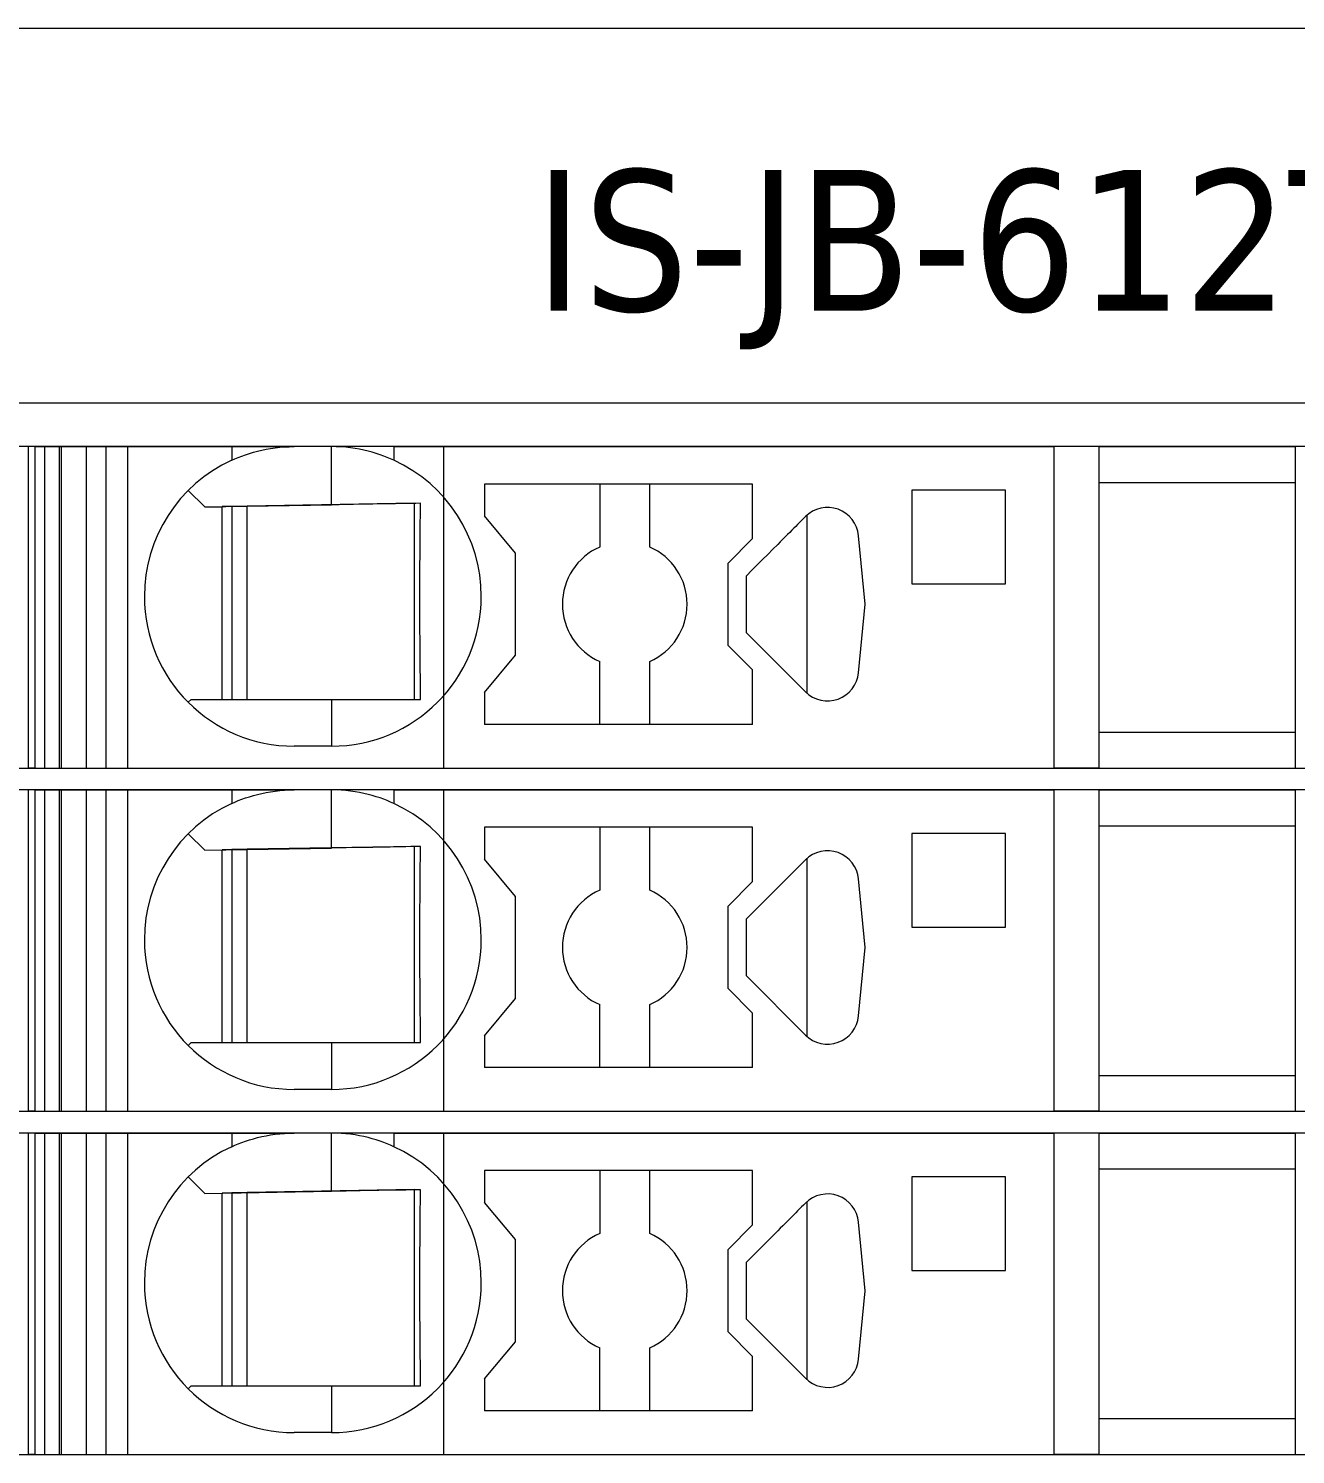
# Model space of a CAD drawing. Header units: millimetres. Extents: x 0 to 1680, y 0 to 1188.
# Drawn here: x 854.96 to 875.27, y 358 to 380.85 of the extents above; entities that cross this region are included whole.
import ezdxf
from ezdxf.enums import TextEntityAlignment as Align

# ---------------------------------------------------------------- set-up
doc = ezdxf.new("R2010")
doc.units = ezdxf.units.MM
for name, color, linetype, lineweight in [('EPLAN100', 7, 'Continuous', 13), ('EPLAN108', 5, 'Continuous', 9), ('EPLAN309', 5, 'Continuous', 5), ('EPLAN493', 5, 'Continuous', 5), ('MAIN-1', 7, 'Continuous', 5), ('MAIN-2', 7, 'Continuous', 5)]:
    doc.layers.add(name, color=color, linetype=linetype, lineweight=lineweight)
doc.styles.add('Tahoma', font='')
doc.styles.get('Tahoma').set_extended_font_data('Tahoma')

# ---------------------------------------------------------------- blocks, each defined once
blk = doc.blocks.new('EPLSYM_LibrarySPECIAL_Symbol12_Variant0_Placement8')
at = {"layer": 'EPLAN309', "lineweight": 13, "ltscale": 16}
blk.add_lwpolyline([(0, -5.15), (68.15, -5.15), (68.15, 0), (0, 0)], close=True, dxfattribs=at)
at = {"layer": 'EPLAN493', "color": 5, "style": 'Tahoma'}
blk.add_attdef('17_20450', text='', height=2.3478, dxfattribs=at).set_placement((0, -21.83478), align=Align.MIDDLE_RIGHT)
blk = doc.blocks.new('EPLSYM_LibrarySPECIAL_Symbol12_Variant0_Placement8_1')
at = {"layer": 'EPLAN309', "lineweight": 13, "ltscale": 16}
blk.add_lwpolyline([(0, -5.15), (68.15, -5.15), (68.15, 0), (0, 0)], close=True, dxfattribs=at)
at = {"layer": 'EPLAN493', "color": 5, "style": 'Tahoma'}
blk.add_attdef('17_20450', text='', height=2.3478, dxfattribs=at).set_placement((0, -21.83478), align=Align.MIDDLE_RIGHT)
blk = doc.blocks.new('EPLSYM_LibrarySPECIAL_Symbol12_Variant0_Placement8_2')
at = {"layer": 'EPLAN309', "lineweight": 13, "ltscale": 16}
blk.add_lwpolyline([(0, -5.15), (68.15, -5.15), (68.15, 0), (0, 0)], close=True, dxfattribs=at)
at = {"layer": 'EPLAN493', "color": 5, "style": 'Tahoma'}
blk.add_attdef('17_20450', text='', height=2.3478, dxfattribs=at).set_placement((0, -21.83478), align=Align.MIDDLE_RIGHT)

msp = doc.modelspace()

# ---------------------------------------------------------------- linework, layer by layer
at = {"layer": 'EPLAN100', "lineweight": 0, "ltscale": 6}
msp.add_lwpolyline([(849.067, 374.85), (887.067, 374.85), (887.067, 380.85), (849.067, 380.85)], close=True, dxfattribs=at)
at = {"layer": 'MAIN-1'}
for p, q in [((855.068, 374.15), (854.961, 374.15)), ((854.961, 369), (854.961, 374.15)), ((855.068, 374.15), (858.217, 374.15)), ((855.068, 369), (855.068, 374.15)), ((858.217, 374.15), (859.217, 374.15)), ((858.217, 374.15), (858.217, 373.932)), ((858.5, 374.04), (858.564, 374.059)), ((858.564, 374.059), (858.63, 374.077)), ((858.63, 374.077), (858.698, 374.093)), ((858.698, 374.093), (858.768, 374.108)), ((858.768, 374.108), (858.84, 374.12)), ((858.84, 374.12), (858.913, 374.131)), ((858.913, 374.131), (858.988, 374.139)), ((858.988, 374.139), (859.064, 374.145)), ((859.064, 374.145), (859.14, 374.149)), ((859.14, 374.149), (859.217, 374.15)), ((859.817, 374.15), (859.217, 374.15)), ((859.894, 374.149), (859.817, 374.15)), ((860.817, 374.15), (859.817, 374.15)), ((859.817, 373.218), (859.817, 374.15)), ((859.971, 374.145), (859.894, 374.149)), ((860.046, 374.139), (859.971, 374.145)), ((860.121, 374.131), (860.046, 374.139)), ((860.195, 374.12), (860.121, 374.131)), ((860.267, 374.108), (860.195, 374.12)), ((860.337, 374.093), (860.267, 374.108)), ((860.405, 374.077), (860.337, 374.093)), ((860.47, 374.059), (860.405, 374.077)), ((860.534, 374.04), (860.47, 374.059)), ((860.817, 374.15), (871.399, 374.15)), ((860.817, 374.15), (860.817, 373.932)), ((872.117, 374.15), (871.399, 374.15)), ((871.399, 369), (871.399, 374.15)), ((872.117, 374.15), (875.267, 374.15)), ((872.117, 374.15), (872.117, 369)), ((875.267, 369), (875.267, 374.15)), ((858.217, 373.932), (858.269, 373.955)), ((858.269, 373.955), (858.323, 373.977)), ((858.323, 373.977), (858.38, 373.999)), ((858.38, 373.999), (858.439, 374.02)), ((858.439, 374.02), (858.5, 374.04)), ((860.595, 374.02), (860.534, 374.04)), ((860.654, 373.999), (860.595, 374.02)), ((860.711, 373.977), (860.654, 373.999)), ((860.765, 373.955), (860.711, 373.977)), ((860.817, 373.932), (860.765, 373.955)), ((857.52, 373.447), (857.784, 373.183)), ((862.267, 373.55), (862.267, 373.039)), ((866.567, 373.55), (862.267, 373.55)), ((864.117, 373.55), (864.117, 372.542)), ((864.917, 372.542), (864.917, 373.55)), ((866.567, 372.679), (866.567, 373.55)), ((869.117, 373.45), (869.117, 371.95)), ((870.617, 373.45), (869.117, 373.45)), ((870.617, 371.95), (870.617, 373.45)), ((872.117, 373.575), (875.267, 373.575)), ((857.784, 373.183), (859.817, 373.218)), ((858.067, 370.1), (858.067, 373.188)), ((858.217, 373.19), (858.217, 370.1)), ((858.467, 370.1), (858.467, 373.195)), ((859.937, 373.22), (859.817, 373.218)), ((860.054, 373.222), (859.937, 373.22)), ((860.168, 373.224), (860.054, 373.222)), ((860.276, 373.226), (860.168, 373.224)), ((860.38, 373.228), (860.276, 373.226)), ((860.479, 373.229), (860.38, 373.228)), ((860.575, 373.231), (860.479, 373.229)), ((860.666, 373.233), (860.575, 373.231)), ((860.755, 373.234), (860.666, 373.233)), ((860.842, 373.236), (860.755, 373.234)), ((860.926, 373.237), (860.842, 373.236)), ((861.007, 373.238), (860.926, 373.237)), ((861.088, 373.24), (861.007, 373.238)), ((861.166, 373.241), (861.088, 373.24)), ((861.146, 370.1), (861.146, 373.241)), ((861.243, 373.242), (861.166, 373.241)), ((861.242, 373.1), (861.243, 373.172)), ((861.243, 373.172), (861.243, 373.242)), ((861.24, 372.953), (861.241, 373.027)), ((861.24, 372.877), (861.24, 372.953)), ((861.241, 373.027), (861.242, 373.1)), ((862.767, 372.443), (862.267, 373.039)), ((867.32, 372.935), (867.288, 372.903)), ((867.351, 372.966), (867.32, 372.935)), ((867.382, 372.997), (867.351, 372.966)), ((867.414, 373.029), (867.382, 372.997)), ((867.434, 373.048), (867.434, 370.202)), ((861.238, 372.72), (861.239, 372.799)), ((861.238, 372.638), (861.238, 372.72)), ((861.239, 372.799), (861.24, 372.877)), ((867.088, 372.703), (867.05, 372.665)), ((867.125, 372.74), (867.088, 372.703)), ((867.161, 372.776), (867.125, 372.74)), ((867.194, 372.809), (867.161, 372.776)), ((867.226, 372.841), (867.194, 372.809)), ((867.257, 372.872), (867.226, 372.841)), ((867.288, 372.903), (867.257, 372.872)), ((868.369, 371.625), (868.265, 372.722)), ((861.236, 372.467), (861.237, 372.554)), ((861.236, 372.376), (861.236, 372.467)), ((861.237, 372.554), (861.238, 372.638)), ((866.167, 372.279), (866.567, 372.679)), ((866.891, 372.506), (866.809, 372.424)), ((866.969, 372.584), (866.891, 372.506)), ((867.01, 372.625), (866.969, 372.584)), ((867.05, 372.665), (867.01, 372.625)), ((861.235, 372.282), (861.236, 372.376)), ((861.235, 372.184), (861.235, 372.282)), ((862.767, 370.807), (862.767, 372.443)), ((866.167, 372.279), (866.167, 370.971)), ((866.639, 372.254), (866.553, 372.168)), ((866.725, 372.34), (866.639, 372.254)), ((866.809, 372.424), (866.725, 372.34)), ((861.234, 372.081), (861.235, 372.184)), ((861.234, 371.974), (861.234, 372.081)), ((866.553, 372.168), (866.467, 372.082)), ((866.467, 371.952), (866.467, 372.082)), ((861.234, 371.863), (861.234, 371.974)), ((861.234, 371.75), (861.234, 371.863)), ((866.467, 371.821), (866.467, 371.952)), ((866.467, 371.69), (866.467, 371.821)), ((869.117, 371.95), (870.617, 371.95)), ((861.234, 371.629), (861.234, 371.75)), ((861.234, 371.511), (861.234, 371.629)), ((866.467, 371.56), (866.467, 371.69)), ((866.467, 371.429), (866.467, 371.56)), ((868.265, 370.528), (868.369, 371.625)), ((861.234, 371.397), (861.234, 371.511)), ((861.235, 371.288), (861.234, 371.397)), ((866.467, 371.298), (866.467, 371.429)), ((861.235, 371.184), (861.235, 371.288)), ((861.236, 371.084), (861.235, 371.184)), ((861.237, 370.989), (861.236, 371.084)), ((866.467, 371.168), (866.467, 371.298)), ((866.467, 371.168), (867.414, 370.221)), ((861.237, 370.898), (861.237, 370.989)), ((861.238, 370.809), (861.237, 370.898)), ((866.567, 370.571), (866.167, 370.971)), ((861.239, 370.723), (861.238, 370.809)), ((861.24, 370.64), (861.239, 370.723)), ((861.24, 370.558), (861.24, 370.64)), ((862.267, 370.211), (862.767, 370.807)), ((864.117, 369.7), (864.117, 370.708)), ((864.917, 369.7), (864.917, 370.708)), ((861.241, 370.479), (861.24, 370.558)), ((861.242, 370.4), (861.241, 370.479)), ((861.243, 370.324), (861.242, 370.4)), ((866.567, 369.7), (866.567, 370.571)), ((861.244, 370.248), (861.243, 370.324)), ((861.244, 370.174), (861.244, 370.248)), ((861.245, 370.1), (861.244, 370.174)), ((862.267, 370.211), (862.267, 369.7)), ((857.567, 370.1), (857.52, 370.053)), ((857.567, 370.1), (859.817, 370.1)), ((859.817, 370.1), (859.909, 370.1)), ((859.817, 370.1), (859.817, 369.35)), ((859.909, 370.1), (860, 370.1)), ((860, 370.1), (860.09, 370.1)), ((860.09, 370.1), (860.177, 370.1)), ((860.177, 370.1), (860.262, 370.1)), ((860.262, 370.1), (860.345, 370.1)), ((860.345, 370.1), (860.425, 370.1)), ((860.425, 370.1), (860.503, 370.1)), ((860.503, 370.1), (860.579, 370.1)), ((860.579, 370.1), (860.652, 370.1)), ((860.652, 370.1), (860.724, 370.1)), ((860.724, 370.1), (860.794, 370.1)), ((860.794, 370.1), (860.862, 370.1)), ((860.862, 370.1), (860.929, 370.1)), ((860.929, 370.1), (860.994, 370.1)), ((860.994, 370.1), (861.058, 370.1)), ((861.058, 370.1), (861.122, 370.1)), ((861.122, 370.1), (861.184, 370.1)), ((861.184, 370.1), (861.245, 370.1)), ((866.567, 369.7), (862.267, 369.7)), ((872.117, 369.575), (875.267, 369.575)), ((859.817, 369.35), (859.217, 369.35)), ((855.068, 369), (854.961, 369)), ((855.068, 369), (871.399, 369)), ((872.117, 369), (871.399, 369)), ((872.117, 369), (875.267, 369)), ((855.068, 368.65), (854.961, 368.65)), ((854.961, 363.5), (854.961, 368.65)), ((855.068, 368.65), (858.217, 368.65)), ((855.068, 363.5), (855.068, 368.65)), ((858.217, 368.65), (859.217, 368.65)), ((858.217, 368.65), (858.217, 368.432)), ((858.564, 368.559), (858.63, 368.577)), ((858.63, 368.577), (858.698, 368.593)), ((858.698, 368.593), (858.768, 368.608)), ((858.768, 368.608), (858.84, 368.62)), ((858.84, 368.62), (858.913, 368.631)), ((858.913, 368.631), (858.988, 368.639)), ((858.988, 368.639), (859.064, 368.645)), ((859.064, 368.645), (859.14, 368.649)), ((859.14, 368.649), (859.217, 368.65)), ((859.817, 368.65), (859.217, 368.65)), ((859.894, 368.649), (859.817, 368.65)), ((860.817, 368.65), (859.817, 368.65)), ((859.817, 367.718), (859.817, 368.65)), ((859.971, 368.645), (859.894, 368.649)), ((860.046, 368.639), (859.971, 368.645)), ((860.121, 368.631), (860.046, 368.639)), ((860.195, 368.62), (860.121, 368.631)), ((860.267, 368.608), (860.195, 368.62)), ((860.337, 368.593), (860.267, 368.608)), ((860.405, 368.577), (860.337, 368.593)), ((860.47, 368.559), (860.405, 368.577)), ((860.817, 368.65), (871.399, 368.65)), ((860.817, 368.65), (860.817, 368.432)), ((872.117, 368.65), (871.399, 368.65)), ((871.399, 363.5), (871.399, 368.65)), ((872.117, 368.65), (875.267, 368.65)), ((872.117, 368.65), (872.117, 363.5)), ((875.267, 363.5), (875.267, 368.65)), ((858.217, 368.432), (858.269, 368.455)), ((858.269, 368.455), (858.323, 368.477)), ((858.323, 368.477), (858.38, 368.499)), ((858.38, 368.499), (858.439, 368.52)), ((858.439, 368.52), (858.5, 368.54)), ((858.5, 368.54), (858.564, 368.559)), ((860.534, 368.54), (860.47, 368.559)), ((860.595, 368.52), (860.534, 368.54)), ((860.654, 368.499), (860.595, 368.52)), ((860.711, 368.477), (860.654, 368.499)), ((860.765, 368.455), (860.711, 368.477)), ((860.817, 368.432), (860.765, 368.455)), ((857.52, 367.947), (857.784, 367.683)), ((862.267, 368.05), (862.267, 367.539)), ((866.567, 368.05), (862.267, 368.05)), ((864.117, 368.05), (864.117, 367.042)), ((864.917, 367.042), (864.917, 368.05)), ((866.567, 367.179), (866.567, 368.05)), ((869.117, 367.95), (869.117, 366.45)), ((870.617, 367.95), (869.117, 367.95)), ((870.617, 366.45), (870.617, 367.95)), ((872.117, 368.075), (875.267, 368.075)), ((857.784, 367.683), (859.817, 367.718)), ((858.067, 364.6), (858.067, 367.688)), ((858.217, 367.69), (858.217, 364.6)), ((858.467, 364.6), (858.467, 367.695)), ((859.937, 367.72), (859.817, 367.718)), ((860.054, 367.722), (859.937, 367.72)), ((860.168, 367.724), (860.054, 367.722)), ((860.276, 367.726), (860.168, 367.724)), ((860.38, 367.728), (860.276, 367.726)), ((860.479, 367.729), (860.38, 367.728)), ((860.575, 367.731), (860.479, 367.729)), ((860.666, 367.733), (860.575, 367.731)), ((860.755, 367.734), (860.666, 367.733)), ((860.842, 367.736), (860.755, 367.734)), ((860.926, 367.737), (860.842, 367.736)), ((861.007, 367.738), (860.926, 367.737)), ((861.088, 367.74), (861.007, 367.738)), ((861.166, 367.741), (861.088, 367.74)), ((861.146, 364.6), (861.146, 367.741)), ((861.243, 367.742), (861.166, 367.741)), ((861.242, 367.6), (861.243, 367.672)), ((861.243, 367.672), (861.243, 367.742)), ((861.24, 367.453), (861.241, 367.527)), ((861.24, 367.377), (861.24, 367.453)), ((861.241, 367.527), (861.242, 367.6)), ((862.767, 366.943), (862.267, 367.539)), ((867.32, 367.435), (867.288, 367.403)), ((867.351, 367.466), (867.32, 367.435)), ((867.382, 367.497), (867.351, 367.466)), ((867.414, 367.529), (867.382, 367.497)), ((867.434, 367.548), (867.434, 364.702)), ((861.238, 367.22), (861.239, 367.299)), ((861.238, 367.138), (861.238, 367.22)), ((861.239, 367.299), (861.24, 367.377)), ((867.088, 367.203), (867.05, 367.165)), ((867.125, 367.24), (867.088, 367.203)), ((867.161, 367.276), (867.125, 367.24)), ((867.194, 367.309), (867.161, 367.276)), ((867.226, 367.341), (867.194, 367.309)), ((867.257, 367.372), (867.226, 367.341)), ((867.288, 367.403), (867.257, 367.372)), ((868.369, 366.125), (868.265, 367.222)), ((861.236, 366.967), (861.237, 367.054)), ((861.237, 367.054), (861.238, 367.138)), ((866.167, 366.779), (866.567, 367.179)), ((866.891, 367.006), (866.809, 366.924)), ((866.969, 367.084), (866.891, 367.006)), ((867.01, 367.125), (866.969, 367.084)), ((867.05, 367.165), (867.01, 367.125)), ((861.235, 366.782), (861.236, 366.876)), ((861.235, 366.684), (861.235, 366.782)), ((861.236, 366.876), (861.236, 366.967)), ((862.767, 365.307), (862.767, 366.943)), ((866.167, 366.779), (866.167, 365.471)), ((866.639, 366.754), (866.553, 366.668)), ((866.725, 366.84), (866.639, 366.754)), ((866.809, 366.924), (866.725, 366.84)), ((861.234, 366.581), (861.235, 366.684)), ((861.234, 366.474), (861.234, 366.581)), ((866.553, 366.668), (866.467, 366.582)), ((866.467, 366.452), (866.467, 366.582)), ((861.234, 366.363), (861.234, 366.474)), ((861.234, 366.25), (861.234, 366.363)), ((866.467, 366.321), (866.467, 366.452)), ((866.467, 366.19), (866.467, 366.321)), ((869.117, 366.45), (870.617, 366.45)), ((861.234, 366.129), (861.234, 366.25)), ((861.234, 366.011), (861.234, 366.129)), ((866.467, 366.06), (866.467, 366.19)), ((866.467, 365.929), (866.467, 366.06)), ((868.265, 365.028), (868.369, 366.125)), ((861.234, 365.897), (861.234, 366.011)), ((861.235, 365.788), (861.234, 365.897)), ((866.467, 365.798), (866.467, 365.929)), ((861.235, 365.684), (861.235, 365.788)), ((861.236, 365.584), (861.235, 365.684)), ((866.467, 365.668), (866.467, 365.798)), ((866.467, 365.668), (867.414, 364.721)), ((861.237, 365.489), (861.236, 365.584)), ((861.237, 365.398), (861.237, 365.489)), ((861.238, 365.309), (861.237, 365.398)), ((866.567, 365.071), (866.167, 365.471)), ((861.239, 365.223), (861.238, 365.309)), ((861.24, 365.14), (861.239, 365.223)), ((862.267, 364.711), (862.767, 365.307)), ((864.117, 364.2), (864.117, 365.208)), ((864.917, 364.2), (864.917, 365.208)), ((861.24, 365.058), (861.24, 365.14)), ((861.241, 364.979), (861.24, 365.058)), ((861.242, 364.9), (861.241, 364.979)), ((866.567, 364.2), (866.567, 365.071)), ((861.243, 364.824), (861.242, 364.9)), ((861.244, 364.748), (861.243, 364.824)), ((861.244, 364.674), (861.244, 364.748)), ((862.267, 364.711), (862.267, 364.2)), ((857.567, 364.6), (857.52, 364.553)), ((857.567, 364.6), (859.817, 364.6)), ((859.817, 364.6), (859.909, 364.6)), ((859.817, 364.6), (859.817, 363.85)), ((859.909, 364.6), (860, 364.6)), ((860, 364.6), (860.09, 364.6)), ((860.09, 364.6), (860.177, 364.6)), ((860.177, 364.6), (860.262, 364.6)), ((860.262, 364.6), (860.345, 364.6)), ((860.345, 364.6), (860.425, 364.6)), ((860.425, 364.6), (860.503, 364.6)), ((860.503, 364.6), (860.579, 364.6)), ((860.579, 364.6), (860.652, 364.6)), ((860.652, 364.6), (860.724, 364.6)), ((860.724, 364.6), (860.794, 364.6)), ((860.794, 364.6), (860.862, 364.6)), ((860.862, 364.6), (860.929, 364.6)), ((860.929, 364.6), (860.994, 364.6)), ((860.994, 364.6), (861.058, 364.6)), ((861.058, 364.6), (861.122, 364.6)), ((861.122, 364.6), (861.184, 364.6)), ((861.184, 364.6), (861.245, 364.6)), ((861.245, 364.6), (861.244, 364.674)), ((866.567, 364.2), (862.267, 364.2)), ((872.117, 364.075), (875.267, 364.075)), ((859.817, 363.85), (859.217, 363.85)), ((855.068, 363.5), (854.961, 363.5)), ((855.068, 363.5), (871.399, 363.5)), ((872.117, 363.5), (871.399, 363.5)), ((872.117, 363.5), (875.267, 363.5)), ((855.068, 363.15), (854.961, 363.15)), ((854.961, 358), (854.961, 363.15)), ((855.068, 363.15), (858.217, 363.15)), ((855.068, 358), (855.068, 363.15)), ((858.217, 363.15), (859.217, 363.15)), ((858.217, 363.15), (858.217, 362.932)), ((858.63, 363.077), (858.698, 363.093)), ((858.698, 363.093), (858.768, 363.108)), ((858.768, 363.108), (858.84, 363.12)), ((858.84, 363.12), (858.913, 363.131)), ((858.913, 363.131), (858.988, 363.139)), ((858.988, 363.139), (859.064, 363.145)), ((859.064, 363.145), (859.14, 363.149)), ((859.14, 363.149), (859.217, 363.15)), ((859.817, 363.15), (859.217, 363.15)), ((859.894, 363.149), (859.817, 363.15)), ((860.817, 363.15), (859.817, 363.15)), ((859.817, 362.218), (859.817, 363.15)), ((859.971, 363.145), (859.894, 363.149)), ((860.046, 363.139), (859.971, 363.145)), ((860.121, 363.131), (860.046, 363.139)), ((860.195, 363.12), (860.121, 363.131)), ((860.267, 363.108), (860.195, 363.12)), ((860.337, 363.093), (860.267, 363.108)), ((860.405, 363.077), (860.337, 363.093)), ((860.817, 363.15), (871.399, 363.15)), ((860.817, 363.15), (860.817, 362.932)), ((872.117, 363.15), (871.399, 363.15)), ((871.399, 358), (871.399, 363.15)), ((872.117, 363.15), (875.267, 363.15)), ((872.117, 363.15), (872.117, 358)), ((875.267, 358), (875.267, 363.15)), ((858.217, 362.932), (858.269, 362.955)), ((858.269, 362.955), (858.323, 362.977)), ((858.323, 362.977), (858.38, 362.999)), ((858.38, 362.999), (858.439, 363.02)), ((858.439, 363.02), (858.5, 363.04)), ((858.5, 363.04), (858.564, 363.059)), ((858.564, 363.059), (858.63, 363.077)), ((860.47, 363.059), (860.405, 363.077)), ((860.534, 363.04), (860.47, 363.059)), ((860.595, 363.02), (860.534, 363.04)), ((860.654, 362.999), (860.595, 363.02)), ((860.711, 362.977), (860.654, 362.999)), ((860.765, 362.955), (860.711, 362.977)), ((860.817, 362.932), (860.765, 362.955)), ((857.52, 362.447), (857.784, 362.183)), ((862.267, 362.55), (862.267, 362.039)), ((866.567, 362.55), (862.267, 362.55)), ((864.117, 362.55), (864.117, 361.542)), ((864.917, 361.542), (864.917, 362.55)), ((866.567, 361.679), (866.567, 362.55)), ((869.117, 362.45), (869.117, 360.95)), ((870.617, 362.45), (869.117, 362.45)), ((870.617, 360.95), (870.617, 362.45)), ((872.117, 362.575), (875.267, 362.575)), ((857.784, 362.183), (859.817, 362.218)), ((858.067, 359.1), (858.067, 362.188)), ((858.217, 362.19), (858.217, 359.1)), ((858.467, 359.1), (858.467, 362.195)), ((859.937, 362.22), (859.817, 362.218)), ((860.054, 362.222), (859.937, 362.22)), ((860.168, 362.224), (860.054, 362.222)), ((860.276, 362.226), (860.168, 362.224)), ((860.38, 362.228), (860.276, 362.226)), ((860.479, 362.229), (860.38, 362.228)), ((860.575, 362.231), (860.479, 362.229)), ((860.666, 362.233), (860.575, 362.231)), ((860.755, 362.234), (860.666, 362.233)), ((860.842, 362.236), (860.755, 362.234)), ((860.926, 362.237), (860.842, 362.236)), ((861.007, 362.238), (860.926, 362.237)), ((861.088, 362.24), (861.007, 362.238)), ((861.166, 362.241), (861.088, 362.24)), ((861.146, 359.1), (861.146, 362.241)), ((861.243, 362.242), (861.166, 362.241)), ((861.243, 362.172), (861.243, 362.242)), ((861.24, 361.953), (861.241, 362.027)), ((861.24, 361.877), (861.24, 361.953)), ((861.241, 362.027), (861.242, 362.1)), ((861.242, 362.1), (861.243, 362.172)), ((862.767, 361.443), (862.267, 362.039)), ((867.351, 361.966), (867.32, 361.935)), ((867.382, 361.997), (867.351, 361.966)), ((867.414, 362.029), (867.382, 361.997)), ((867.434, 362.048), (867.434, 359.202)), ((861.238, 361.72), (861.239, 361.799)), ((861.238, 361.638), (861.238, 361.72)), ((861.239, 361.799), (861.24, 361.877)), ((867.125, 361.74), (867.088, 361.703)), ((867.161, 361.776), (867.125, 361.74)), ((867.194, 361.809), (867.161, 361.776)), ((867.226, 361.841), (867.194, 361.809)), ((867.257, 361.872), (867.226, 361.841)), ((867.288, 361.903), (867.257, 361.872)), ((867.32, 361.935), (867.288, 361.903)), ((868.369, 360.625), (868.265, 361.722)), ((861.236, 361.467), (861.237, 361.554)), ((861.237, 361.554), (861.238, 361.638)), ((866.167, 361.279), (866.567, 361.679)), ((866.891, 361.506), (866.809, 361.424)), ((866.969, 361.584), (866.891, 361.506)), ((867.01, 361.625), (866.969, 361.584)), ((867.05, 361.665), (867.01, 361.625)), ((867.088, 361.703), (867.05, 361.665)), ((861.235, 361.282), (861.236, 361.376)), ((861.235, 361.184), (861.235, 361.282)), ((861.236, 361.376), (861.236, 361.467)), ((862.767, 359.807), (862.767, 361.443)), ((866.167, 361.279), (866.167, 359.971)), ((866.725, 361.34), (866.639, 361.254)), ((866.809, 361.424), (866.725, 361.34)), ((861.234, 361.081), (861.235, 361.184)), ((861.234, 360.974), (861.234, 361.081)), ((866.553, 361.168), (866.467, 361.082)), ((866.467, 360.952), (866.467, 361.082)), ((866.639, 361.254), (866.553, 361.168)), ((861.234, 360.863), (861.234, 360.974)), ((861.234, 360.75), (861.234, 360.863)), ((866.467, 360.821), (866.467, 360.952)), ((866.467, 360.69), (866.467, 360.821)), ((869.117, 360.95), (870.617, 360.95)), ((861.234, 360.629), (861.234, 360.75)), ((861.234, 360.511), (861.234, 360.629)), ((866.467, 360.56), (866.467, 360.69)), ((868.265, 359.528), (868.369, 360.625)), ((861.234, 360.397), (861.234, 360.511)), ((861.235, 360.288), (861.234, 360.397)), ((866.467, 360.429), (866.467, 360.56)), ((866.467, 360.298), (866.467, 360.429)), ((861.235, 360.184), (861.235, 360.288)), ((861.236, 360.084), (861.235, 360.184)), ((866.467, 360.168), (866.467, 360.298)), ((866.467, 360.168), (867.414, 359.221)), ((861.237, 359.989), (861.236, 360.084)), ((861.237, 359.898), (861.237, 359.989)), ((861.238, 359.809), (861.237, 359.898)), ((866.567, 359.571), (866.167, 359.971)), ((861.239, 359.723), (861.238, 359.809)), ((861.24, 359.64), (861.239, 359.723)), ((862.267, 359.211), (862.767, 359.807)), ((864.117, 358.7), (864.117, 359.708)), ((864.917, 358.7), (864.917, 359.708)), ((861.24, 359.558), (861.24, 359.64)), ((861.241, 359.479), (861.24, 359.558)), ((861.242, 359.4), (861.241, 359.479)), ((866.567, 358.7), (866.567, 359.571)), ((861.243, 359.324), (861.242, 359.4)), ((861.244, 359.248), (861.243, 359.324)), ((861.244, 359.174), (861.244, 359.248)), ((862.267, 359.211), (862.267, 358.7)), ((857.567, 359.1), (857.52, 359.053)), ((857.567, 359.1), (859.817, 359.1)), ((859.817, 359.1), (859.909, 359.1)), ((859.817, 359.1), (859.817, 358.35)), ((859.909, 359.1), (860, 359.1)), ((860, 359.1), (860.09, 359.1)), ((860.09, 359.1), (860.177, 359.1)), ((860.177, 359.1), (860.262, 359.1)), ((860.262, 359.1), (860.345, 359.1)), ((860.345, 359.1), (860.425, 359.1)), ((860.425, 359.1), (860.503, 359.1)), ((860.503, 359.1), (860.579, 359.1)), ((860.579, 359.1), (860.652, 359.1)), ((860.652, 359.1), (860.724, 359.1)), ((860.724, 359.1), (860.794, 359.1)), ((860.794, 359.1), (860.862, 359.1)), ((860.862, 359.1), (860.929, 359.1)), ((860.929, 359.1), (860.994, 359.1)), ((860.994, 359.1), (861.058, 359.1)), ((861.058, 359.1), (861.122, 359.1)), ((861.122, 359.1), (861.184, 359.1)), ((861.184, 359.1), (861.245, 359.1)), ((861.245, 359.1), (861.244, 359.174)), ((866.567, 358.7), (862.267, 358.7)), ((872.117, 358.575), (875.267, 358.575)), ((859.817, 358.35), (859.217, 358.35)), ((855.068, 358), (854.961, 358)), ((855.068, 358), (871.399, 358)), ((872.117, 358), (871.399, 358)), ((872.117, 358), (875.267, 358))]:
    msp.add_line(p, q, dxfattribs=at)
for centre, radius, start, end in [((859.217, 371.75), 2.4, 114.6244, 180), ((859.817, 371.75), 2.4, 0, 65.3756), ((867.767, 372.675), 0.5, 5.4404, 135), ((864.517, 371.625), 1, 113.5782, 180), ((864.517, 371.625), 1, 0, 66.4218), ((859.217, 371.75), 2.4, 180, 270), ((859.817, 371.75), 2.4, 270, 0), ((864.517, 371.625), 1, 180, 246.4218), ((864.517, 371.625), 1, 293.5782, 0), ((867.767, 370.575), 0.5, 225, 354.5596), ((859.217, 366.25), 2.4, 114.6244, 180), ((859.817, 366.25), 2.4, 0, 65.3756), ((867.767, 367.175), 0.5, 5.4404, 135), ((864.517, 366.125), 1, 113.5782, 180), ((864.517, 366.125), 1, 0, 66.4218), ((859.217, 366.25), 2.4, 180, 270), ((859.817, 366.25), 2.4, 270, 0), ((864.517, 366.125), 1, 180, 246.4218), ((864.517, 366.125), 1, 293.5782, 0), ((867.767, 365.075), 0.5, 225, 354.5596), ((859.217, 360.75), 2.4, 114.6244, 180), ((859.817, 360.75), 2.4, 0, 65.3756), ((867.767, 361.675), 0.5, 5.4404, 135), ((864.517, 360.625), 1, 113.5782, 180), ((864.517, 360.625), 1, 0, 66.4218), ((859.217, 360.75), 2.4, 180, 270), ((859.817, 360.75), 2.4, 270, 0), ((864.517, 360.625), 1, 180, 246.4218), ((864.517, 360.625), 1, 293.5782, 0), ((867.767, 359.575), 0.5, 225, 354.5596)]:
    msp.add_arc(centre, radius, start, end, dxfattribs=at)
at = {"layer": 'MAIN-2'}
for p, q in [((855.217, 374.15), (855.217, 369)), ((855.456, 369), (855.456, 374.15)), ((855.484, 374.15), (855.484, 369)), ((855.887, 374.15), (855.887, 369)), ((856.203, 369), (856.203, 374.15)), ((856.548, 374.15), (856.548, 369)), ((861.617, 369), (861.617, 374.15)), ((857.784, 373.183), (858.067, 373.188)), ((858.217, 373.192), (858.067, 373.189)), ((858.067, 373.189), (858.067, 373.188)), ((858.067, 373.188), (858.067, 373.188)), ((858.467, 373.198), (858.217, 373.193)), ((858.217, 373.192), (858.217, 373.193)), ((858.217, 373.192), (858.217, 373.19)), ((858.467, 373.203), (861.146, 373.25)), ((858.467, 373.198), (858.467, 373.203)), ((858.467, 373.195), (858.467, 373.198)), ((861.146, 373.25), (861.243, 373.242)), ((861.146, 373.241), (861.146, 373.25)), ((858.217, 370.1), (858.217, 370.1)), ((858.467, 370.1), (858.467, 370.1)), ((855.217, 368.65), (855.217, 363.5)), ((855.456, 363.5), (855.456, 368.65)), ((855.484, 368.65), (855.484, 363.5)), ((855.887, 368.65), (855.887, 363.5)), ((856.203, 363.5), (856.203, 368.65)), ((856.548, 368.65), (856.548, 363.5)), ((861.617, 363.5), (861.617, 368.65)), ((857.784, 367.683), (858.067, 367.688)), ((858.217, 367.692), (858.067, 367.689)), ((858.067, 367.689), (858.067, 367.688)), ((858.067, 367.688), (858.067, 367.688)), ((858.467, 367.698), (858.217, 367.693)), ((858.217, 367.692), (858.217, 367.693)), ((858.217, 367.692), (858.217, 367.69)), ((858.467, 367.703), (861.146, 367.75)), ((858.467, 367.698), (858.467, 367.703)), ((858.467, 367.695), (858.467, 367.698)), ((861.146, 367.75), (861.243, 367.742)), ((861.146, 367.741), (861.146, 367.75)), ((858.217, 364.6), (858.217, 364.6)), ((858.467, 364.6), (858.467, 364.6)), ((855.217, 363.15), (855.217, 358)), ((855.456, 358), (855.456, 363.15)), ((855.484, 363.15), (855.484, 358)), ((855.887, 363.15), (855.887, 358)), ((856.203, 358), (856.203, 363.15)), ((856.548, 363.15), (856.548, 358)), ((861.617, 358), (861.617, 363.15)), ((857.784, 362.183), (858.067, 362.188)), ((858.217, 362.192), (858.067, 362.189)), ((858.067, 362.189), (858.067, 362.188)), ((858.067, 362.188), (858.067, 362.188)), ((858.467, 362.198), (858.217, 362.193)), ((858.217, 362.192), (858.217, 362.193)), ((858.217, 362.192), (858.217, 362.19)), ((858.467, 362.203), (861.146, 362.25)), ((858.467, 362.198), (858.467, 362.203)), ((858.467, 362.195), (858.467, 362.198)), ((861.146, 362.25), (861.243, 362.242)), ((861.146, 362.241), (861.146, 362.25)), ((858.217, 359.1), (858.217, 359.1)), ((858.467, 359.1), (858.467, 359.1))]:
    msp.add_line(p, q, dxfattribs=at)

# ---------------------------------------------------------------- block references
for name, p in [('EPLSYM_LibrarySPECIAL_Symbol12_Variant0_Placement8', (836.067, 374.15)), ('EPLSYM_LibrarySPECIAL_Symbol12_Variant0_Placement8_1', (836.067, 368.65)), ('EPLSYM_LibrarySPECIAL_Symbol12_Variant0_Placement8_2', (836.067, 363.15))]:
    msp.add_blockref(name, p)

# ---------------------------------------------------------------- texts
at = {"layer": 'EPLAN108', "color": 5, "style": 'Tahoma'}
msp.add_text('IS-JB-612TB', height=2.2575, dxfattribs=at).set_placement((863.067, 375.65), align=Align.BOTTOM_LEFT)

doc.saveas('drawing.dxf')
